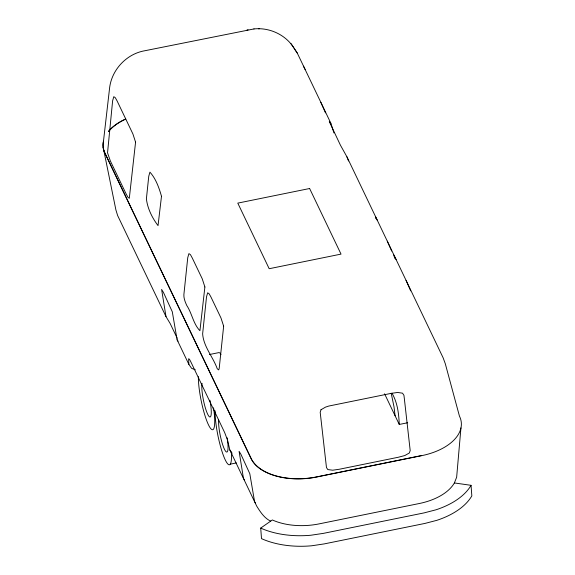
<?xml version="1.0" encoding="UTF-8"?>
<svg xmlns="http://www.w3.org/2000/svg" width="575" height="575" viewBox="0 0 575 575"><rect width="100%" height="100%" fill="white"/><g stroke="black" fill="none" stroke-linecap="round" stroke-linejoin="round"><path stroke-width="0.86" d="M460.942 427.908L456.651 477.214L454.387 482.95A50.967 29.016 -4.3 0 1 418.844 503.607L319.607 523.782A50.967 29.016 -4.3 0 1 272.349 519.958L260.712 528.087L261.503 538.631A68.583 39.042 -4.3 0 0 311.715 545.776L324.156 543.914L424.911 523.43L436.763 520.353A68.583 39.042 -4.3 0 0 471.838 495.866L471.047 485.322L454.387 482.95M254.064 28.923L144.979 50.715C126.895 53.719 112.082 69.259 109.667 87.364L103.464 141.335A53.511 30.468 -4.3 0 0 104.981 153.281L251.052 458.469A53.511 30.468 -4.3 0 0 317.055 476.941L421.252 455.752A53.511 30.468 -4.3 0 0 459.439 416.099L445.28 363.673L443.095 357.736L346.948 156.867L340.436 145.202L329.295 121.62L330.884 123.302L333.953 132.954M209.437 354.531L218.996 352.583L220.002 352.978L220.98 354.753M384.574 393.789L399.258 424.458L407.682 422.74M230.28 464.162L236.325 462.933M421.238 455.616L317.048 476.804A53.511 30.468 -4.3 0 1 251.038 458.332L104.966 153.151A53.511 30.468 -4.3 0 1 103.457 141.206M246.998 29.972L248.091 29.814M253.877 28.944C269.359 27.226 285.638 34.694 293.89 47.948M258.391 28.772L259.483 28.75M195.299 369.811L191.612 368.331L188.888 364.421L177.093 339.775L172.299 311.787L163.408 292.359L161.604 289.433L165.995 316.595L170.171 323.531L177.229 338.272M270.696 521.158C264.277 518.133 260.382 511.994 256.745 506.187L229.842 449.981L227.563 440.198L224.66 432.551L190.684 361.567L189.419 359.195L188.593 358.764L188.888 364.421M177.093 339.775L178.07 341.183M229.842 449.981L232.113 453.237M244.476 479.917L243.491 478.508L239.099 451.353L240.903 454.279L249.802 473.707L254.588 501.695L255.573 503.103M294.256 48.537L297.304 53.137L330.884 123.302M291 43.585L297.304 53.137M393.717 254.962L396.11 259.584M303.499 66.161L305.138 69.51M375.719 217.048L377.358 220.39M392.013 393.214C397.497 402.687 398.834 413.713 399.258 424.458M165.995 316.595L117.631 215.539L115.906 209.94L103.162 147.272M406.051 280.341L410.679 290.849M387.291 241.155L391.676 251.031M320.872 102.379L325.5 112.887M346.948 156.867L348.507 160.978M394.119 256.249L394.967 258.556M375.36 217.062L375.928 218.601M391.216 393.329L394.012 406.82L395.104 415.79M108.538 131.308A53.511 30.468 -4.3 0 1 125.717 118.968M108.546 131.438A53.511 30.468 -4.3 0 1 125.724 119.104M260.712 528.087A68.583 39.042 -4.3 0 0 310.924 535.232L323.366 533.37L424.113 512.886L435.972 509.802A68.583 39.042 -4.3 0 0 471.047 485.322M231.33 452.094A30.87 5.491 78.5 0 1 223.79 456.514A30.87 5.491 78.5 0 1 215.165 410.888M227.147 437.798A17.89 3.184 78.5 0 1 224.415 449.183A17.89 3.184 78.5 0 1 218.637 420.023M213.555 407.768A30.87 5.491 78.5 0 1 208.553 425.004A30.87 5.491 78.5 0 1 198.368 376.603M209.925 400.2A17.89 3.184 78.5 0 1 210.313 416.911A17.89 3.184 78.5 0 1 204.262 403.873A17.89 3.184 78.5 0 1 202.098 383.324M135.571 142.14L129.303 198.31L127.887 197.175L126.097 193.854L110.364 160.986L107.539 152.835L112.628 100.747L113.807 96.665L115.352 97.772L117.171 101.085L132.904 133.953L135.571 142.14M161.489 196.283L158.032 225.616C152.317 218.09 147.423 208.38 146.402 198.778L148.76 176.23L149.931 172.148C155.803 178.581 159.103 187.845 161.489 196.283M204.887 286.968L199.928 330.711C193.315 324.012 191.971 313.267 186.782 305.505C185.251 302.083 183.684 298.468 183.878 294.644L187.745 257.686L188.923 253.604L190.469 254.711L192.287 258.024L202.228 278.782L204.887 286.968M223.646 326.154L219.197 368.431L218.68 369.905L217.264 368.769C213.102 356.996 203.485 346.632 202.637 333.831L206.504 296.873L207.676 292.79L209.221 293.897L211.047 297.21L220.98 317.975L223.646 326.154M321.008 409.738L320.196 412.282L326.471 467.583L327.829 469.574L332.724 470.206L339.343 469.243L398.267 457.262L404.8 455.551L409.335 452.999L410.198 450.556L404.283 398.073L403.923 395.262L402.514 393.171L397.584 392.466L390.957 393.408L328.814 406.043L325.507 407.122L321.008 409.738M309.623 188.514L237.784 203.119L269.186 268.719L341.025 254.114L309.623 188.514"/></g></svg>
